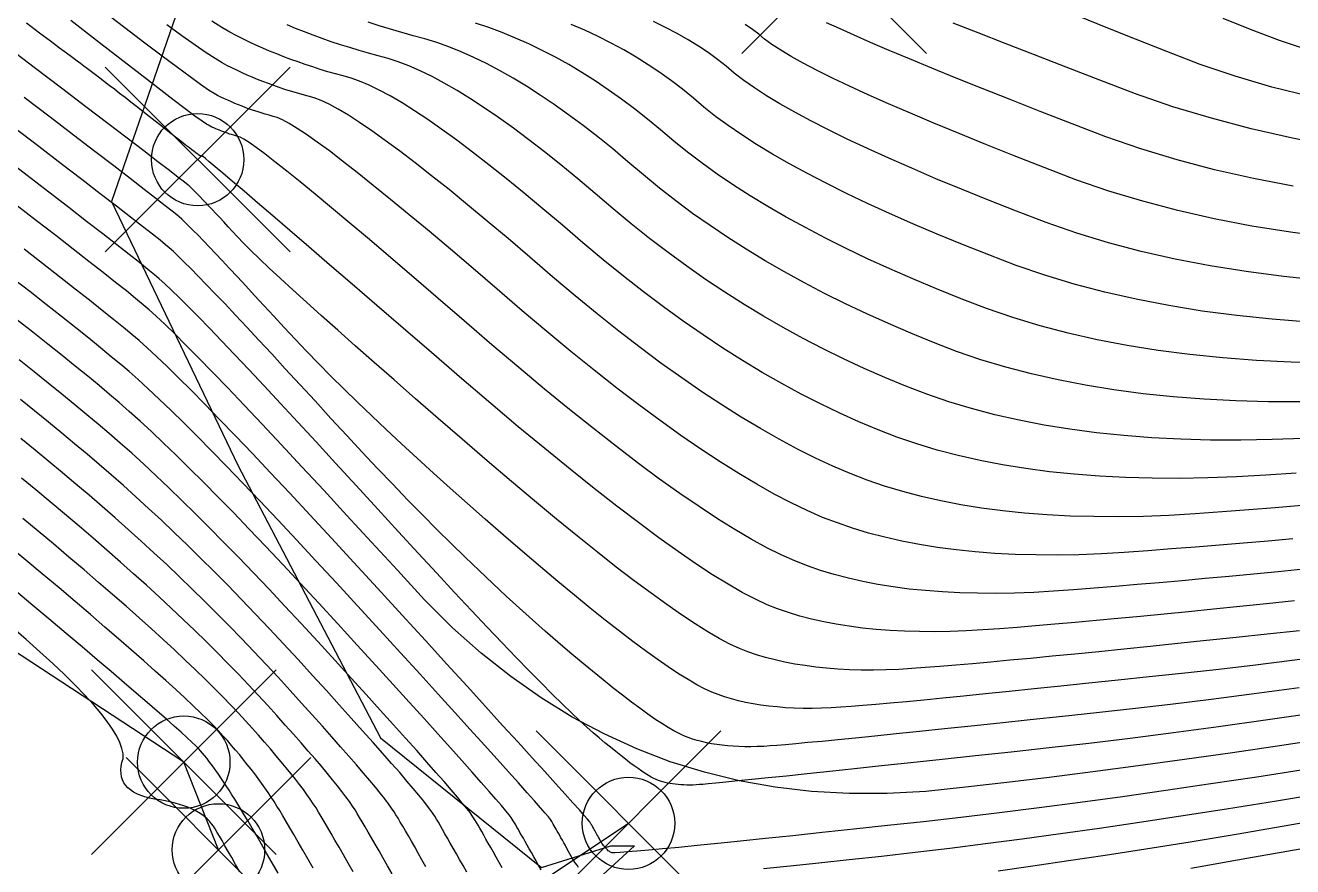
# Model space of a CAD drawing. Extents: x 83 to 1412852, y -76 to 4931706.
# Drawn here: x 1412657.06 to 1412668.03, y 4931539.45 to 4931546.74 of the extents above; entities that cross this region are included whole.
import ezdxf

# ---------------------------------------------------------------- set-up
doc = ezdxf.new("R2010")
doc.units = 0
doc.header["$MEASUREMENT"] = 0
doc.header["$PDMODE"] = 35
doc.header["$PDSIZE"] = 0.8
doc.layers.get('0').update_dxf_attribs({"color": 1, "linetype": 'CONTINUOUS'})
doc.layers.add('Ground topo-Rev01', color=1, linetype='CONTINUOUS')
doc.layers.add('New scratch layer', color=1, linetype='CONTINUOUS')

msp = doc.modelspace()

# ---------------------------------------------------------------- linework, layer by layer
for points in [[(1412628.11, 4931577.5), (1412633.05, 4931574.19), (1412634.96, 4931570.18), (1412641.65, 4931558.92), (1412643.23, 4931552.22), (1412645.18, 4931545.9), (1412648.78, 4931537.03), (1412651.34, 4931534.66), (1412654.11, 4931534.38), (1412662.28, 4931539.83)], [(1412658.73, 4931539.6), (1412658.43, 4931540.36), (1412655.52, 4931542.27), (1412646.87, 4931551.86)], [(1412668.03, 4931542.295), (1412667.817, 4931542.276), (1412667.605, 4931542.258), (1412667.395, 4931542.24), (1412667.187, 4931542.223), (1412666.98, 4931542.207), (1412666.775, 4931542.191), (1412666.572, 4931542.175), (1412666.373, 4931542.164), (1412666.179, 4931542.157), (1412665.99, 4931542.154), (1412665.806, 4931542.155), (1412665.626, 4931542.16), (1412665.451, 4931542.169), (1412665.281, 4931542.182), (1412665.115, 4931542.199), (1412664.954, 4931542.22), (1412664.798, 4931542.245), (1412664.646, 4931542.274), (1412664.5, 4931542.308), (1412664.358, 4931542.345), (1412664.22, 4931542.386), (1412664.088, 4931542.432), (1412663.96, 4931542.481), (1412663.826, 4931542.54), (1412663.687, 4931542.606), (1412663.542, 4931542.682), (1412663.391, 4931542.767), (1412663.235, 4931542.86), (1412663.073, 4931542.961), (1412662.905, 4931543.072), (1412662.732, 4931543.191), (1412662.553, 4931543.319), (1412662.368, 4931543.456), (1412662.178, 4931543.601), (1412661.982, 4931543.756), (1412661.781, 4931543.918), (1412661.573, 4931544.09), (1412661.36, 4931544.27), (1412661.142, 4931544.459), (1412660.934, 4931544.637), (1412660.739, 4931544.804), (1412660.554, 4931544.959), (1412660.382, 4931545.103), (1412660.22, 4931545.236), (1412660.07, 4931545.357), (1412659.932, 4931545.468), (1412659.805, 4931545.567), (1412659.69, 4931545.655), (1412659.586, 4931545.731), (1412659.493, 4931545.797), (1412659.412, 4931545.851), (1412659.343, 4931545.894), (1412659.284, 4931545.926), (1412659.238, 4931545.946), (1412659.203, 4931545.955), (1412659.168, 4931545.965), (1412659.134, 4931545.975), (1412659.1, 4931545.985), (1412659.066, 4931545.996), (1412659.033, 4931546.007), (1412659, 4931546.018), (1412658.968, 4931546.03), (1412658.936, 4931546.042), (1412658.904, 4931546.055), (1412658.873, 4931546.067), (1412658.842, 4931546.081), (1412658.812, 4931546.094), (1412658.782, 4931546.108), (1412658.752, 4931546.122), (1412658.723, 4931546.137), (1412658.694, 4931546.152), (1412658.645, 4931546.183), (1412658.575, 4931546.232), (1412658.485, 4931546.296), (1412658.375, 4931546.378), (1412658.244, 4931546.475), (1412658.092, 4931546.59), (1412657.92, 4931546.721), (1412657.727, 4931546.869)], [(1412668.044, 4931541.757), (1412667.804, 4931541.732), (1412667.571, 4931541.708), (1412667.345, 4931541.685), (1412667.127, 4931541.663), (1412666.916, 4931541.643), (1412666.712, 4931541.623), (1412666.516, 4931541.605), (1412666.327, 4931541.587), (1412666.145, 4931541.571), (1412665.971, 4931541.556), (1412665.803, 4931541.541), (1412665.643, 4931541.528), (1412665.491, 4931541.516), (1412665.346, 4931541.505), (1412665.204, 4931541.497), (1412665.065, 4931541.492), (1412664.93, 4931541.49), (1412664.798, 4931541.491), (1412664.67, 4931541.494), (1412664.545, 4931541.5), (1412664.423, 4931541.51), (1412664.305, 4931541.522), (1412664.19, 4931541.537), (1412664.078, 4931541.555), (1412663.97, 4931541.576), (1412663.865, 4931541.6), (1412663.764, 4931541.626), (1412663.666, 4931541.656), (1412663.571, 4931541.688), (1412663.48, 4931541.724), (1412663.378, 4931541.771), (1412663.265, 4931541.83), (1412663.142, 4931541.901), (1412663.008, 4931541.984), (1412662.864, 4931542.079), (1412662.709, 4931542.186), (1412662.543, 4931542.304), (1412662.367, 4931542.435), (1412662.18, 4931542.577), (1412661.982, 4931542.732), (1412661.774, 4931542.898), (1412661.556, 4931543.076), (1412661.326, 4931543.266), (1412661.087, 4931543.468), (1412660.836, 4931543.682), (1412660.575, 4931543.908), (1412660.33, 4931544.119), (1412660.101, 4931544.317), (1412659.888, 4931544.501), (1412659.692, 4931544.67), (1412659.512, 4931544.825), (1412659.348, 4931544.967), (1412659.2, 4931545.094), (1412659.068, 4931545.207), (1412658.952, 4931545.306), (1412658.853, 4931545.391), (1412658.769, 4931545.462), (1412658.702, 4931545.519), (1412658.651, 4931545.562), (1412658.617, 4931545.591), (1412658.598, 4931545.606), (1412658.596, 4931545.606), (1412658.593, 4931545.607), (1412658.591, 4931545.608), (1412658.588, 4931545.608), (1412658.586, 4931545.609), (1412658.584, 4931545.61), (1412658.581, 4931545.611), (1412658.579, 4931545.611), (1412658.577, 4931545.612), (1412658.575, 4931545.613), (1412658.573, 4931545.614), (1412658.57, 4931545.615), (1412658.568, 4931545.616), (1412658.566, 4931545.617), (1412658.564, 4931545.618), (1412658.562, 4931545.619), (1412658.56, 4931545.62), (1412658.555, 4931545.624), (1412658.546, 4931545.63), (1412658.534, 4931545.639), (1412658.519, 4931545.651), (1412658.5, 4931545.665), (1412658.478, 4931545.682), (1412658.453, 4931545.701), (1412658.424, 4931545.724), (1412658.392, 4931545.749), (1412658.357, 4931545.776), (1412658.318, 4931545.806), (1412658.277, 4931545.839), (1412658.231, 4931545.875), (1412658.183, 4931545.913), (1412658.131, 4931545.954), (1412658.076, 4931545.997), (1412658.022, 4931546.039), (1412657.971, 4931546.079), (1412657.922, 4931546.118), (1412657.874, 4931546.154), (1412657.829, 4931546.19), (1412657.785, 4931546.223), (1412657.744, 4931546.255), (1412657.704, 4931546.286), (1412657.666, 4931546.315), (1412657.63, 4931546.342), (1412657.597, 4931546.367), (1412657.565, 4931546.391), (1412657.535, 4931546.413), (1412657.507, 4931546.434), (1412657.481, 4931546.453), (1412657.457, 4931546.47), (1412657.415, 4931546.501), (1412657.355, 4931546.546), (1412657.277, 4931546.605), (1412657.181, 4931546.677), (1412657.067, 4931546.763)], [(1412668.122, 4931542.031), (1412667.903, 4931542.009), (1412667.689, 4931541.989), (1412667.479, 4931541.969), (1412667.273, 4931541.95), (1412667.072, 4931541.932), (1412666.875, 4931541.914), (1412666.683, 4931541.898), (1412666.495, 4931541.882), (1412666.312, 4931541.868), (1412666.133, 4931541.854), (1412665.959, 4931541.84), (1412665.789, 4931541.831), (1412665.622, 4931541.825), (1412665.46, 4931541.822), (1412665.302, 4931541.823), (1412665.148, 4931541.827), (1412664.998, 4931541.835), (1412664.852, 4931541.846), (1412664.71, 4931541.86), (1412664.572, 4931541.879), (1412664.438, 4931541.9), (1412664.308, 4931541.925), (1412664.183, 4931541.954), (1412664.061, 4931541.986), (1412663.943, 4931542.021), (1412663.829, 4931542.06), (1412663.72, 4931542.103), (1412663.602, 4931542.155), (1412663.476, 4931542.218), (1412663.342, 4931542.292), (1412663.2, 4931542.375), (1412663.049, 4931542.469), (1412662.891, 4931542.574), (1412662.724, 4931542.688), (1412662.549, 4931542.813), (1412662.367, 4931542.948), (1412662.175, 4931543.094), (1412661.976, 4931543.25), (1412661.769, 4931543.416), (1412661.553, 4931543.592), (1412661.33, 4931543.779), (1412661.098, 4931543.976), (1412660.858, 4931544.184), (1412660.632, 4931544.378), (1412660.42, 4931544.56), (1412660.221, 4931544.73), (1412660.037, 4931544.887), (1412659.866, 4931545.031), (1412659.709, 4931545.162), (1412659.566, 4931545.281), (1412659.436, 4931545.387), (1412659.321, 4931545.481), (1412659.219, 4931545.561), (1412659.131, 4931545.63), (1412659.057, 4931545.685), (1412658.997, 4931545.728), (1412658.951, 4931545.758), (1412658.918, 4931545.776), (1412658.899, 4931545.781), (1412658.88, 4931545.786), (1412658.862, 4931545.791), (1412658.844, 4931545.797), (1412658.826, 4931545.802), (1412658.808, 4931545.808), (1412658.791, 4931545.814), (1412658.773, 4931545.821), (1412658.756, 4931545.827), (1412658.739, 4931545.834), (1412658.723, 4931545.841), (1412658.706, 4931545.848), (1412658.69, 4931545.855), (1412658.674, 4931545.862), (1412658.658, 4931545.87), (1412658.643, 4931545.878), (1412658.627, 4931545.886), (1412658.589, 4931545.912), (1412658.527, 4931545.957), (1412658.443, 4931546.02), (1412658.335, 4931546.102), (1412658.205, 4931546.202), (1412658.051, 4931546.32), (1412657.875, 4931546.456), (1412657.675, 4931546.611), (1412657.453, 4931546.785)], [(1412668.108, 4931542.583), (1412667.879, 4931542.564), (1412667.649, 4931542.546), (1412667.418, 4931542.528), (1412667.185, 4931542.511), (1412666.958, 4931542.498), (1412666.737, 4931542.489), (1412666.52, 4931542.486), (1412666.309, 4931542.487), (1412666.104, 4931542.492), (1412665.904, 4931542.503), (1412665.709, 4931542.518), (1412665.52, 4931542.537), (1412665.336, 4931542.561), (1412665.158, 4931542.59), (1412664.984, 4931542.624), (1412664.817, 4931542.662), (1412664.654, 4931542.704), (1412664.497, 4931542.752), (1412664.346, 4931542.804), (1412664.2, 4931542.86), (1412664.05, 4931542.924), (1412663.898, 4931542.995), (1412663.742, 4931543.073), (1412663.583, 4931543.158), (1412663.421, 4931543.25), (1412663.255, 4931543.349), (1412663.087, 4931543.456), (1412662.915, 4931543.569), (1412662.74, 4931543.69), (1412662.561, 4931543.818), (1412662.38, 4931543.953), (1412662.195, 4931544.095), (1412662.008, 4931544.244), (1412661.817, 4931544.401), (1412661.622, 4931544.564), (1412661.425, 4931544.735), (1412661.237, 4931544.896), (1412661.057, 4931545.047), (1412660.887, 4931545.188), (1412660.726, 4931545.32), (1412660.574, 4931545.441), (1412660.432, 4931545.553), (1412660.298, 4931545.655), (1412660.174, 4931545.747), (1412660.058, 4931545.829), (1412659.952, 4931545.902), (1412659.855, 4931545.964), (1412659.767, 4931546.017), (1412659.688, 4931546.06), (1412659.618, 4931546.093), (1412659.558, 4931546.116), (1412659.506, 4931546.13), (1412659.455, 4931546.144), (1412659.405, 4931546.159), (1412659.355, 4931546.174), (1412659.306, 4931546.189), (1412659.257, 4931546.205), (1412659.209, 4931546.222), (1412659.162, 4931546.239), (1412659.115, 4931546.257), (1412659.069, 4931546.275), (1412659.023, 4931546.294), (1412658.978, 4931546.313), (1412658.934, 4931546.333), (1412658.89, 4931546.354), (1412658.846, 4931546.374), (1412658.804, 4931546.396), (1412658.762, 4931546.418), (1412658.701, 4931546.455), (1412658.623, 4931546.506), (1412658.528, 4931546.572), (1412658.414, 4931546.654), (1412658.282, 4931546.749)], [(1412668.06, 4931542.865), (1412667.798, 4931542.846), (1412667.543, 4931542.831), (1412667.294, 4931542.822), (1412667.05, 4931542.818), (1412666.813, 4931542.819), (1412666.582, 4931542.825), (1412666.357, 4931542.837), (1412666.138, 4931542.854), (1412665.925, 4931542.876), (1412665.718, 4931542.903), (1412665.517, 4931542.935), (1412665.323, 4931542.973), (1412665.134, 4931543.016), (1412664.951, 4931543.064), (1412664.775, 4931543.117), (1412664.604, 4931543.175), (1412664.44, 4931543.239), (1412664.274, 4931543.308), (1412664.108, 4931543.383), (1412663.942, 4931543.463), (1412663.774, 4931543.549), (1412663.606, 4931543.64), (1412663.437, 4931543.737), (1412663.268, 4931543.84), (1412663.097, 4931543.947), (1412662.926, 4931544.061), (1412662.754, 4931544.18), (1412662.582, 4931544.305), (1412662.409, 4931544.435), (1412662.235, 4931544.571), (1412662.06, 4931544.712), (1412661.884, 4931544.859), (1412661.708, 4931545.011), (1412661.539, 4931545.155), (1412661.376, 4931545.29), (1412661.22, 4931545.417), (1412661.071, 4931545.536), (1412660.929, 4931545.646), (1412660.793, 4931545.748), (1412660.664, 4931545.842), (1412660.542, 4931545.927), (1412660.427, 4931546.003), (1412660.319, 4931546.072), (1412660.217, 4931546.132), (1412660.122, 4931546.183), (1412660.034, 4931546.226), (1412659.952, 4931546.261), (1412659.878, 4931546.287), (1412659.81, 4931546.305), (1412659.743, 4931546.323), (1412659.676, 4931546.342), (1412659.611, 4931546.362), (1412659.546, 4931546.383), (1412659.482, 4931546.404), (1412659.419, 4931546.426), (1412659.356, 4931546.449), (1412659.295, 4931546.472), (1412659.234, 4931546.496), (1412659.173, 4931546.521), (1412659.114, 4931546.546), (1412659.055, 4931546.572), (1412658.998, 4931546.599), (1412658.941, 4931546.627), (1412658.884, 4931546.655), (1412658.829, 4931546.684), (1412658.758, 4931546.726), (1412658.672, 4931546.781)], [(1412668.128, 4931543.165), (1412667.851, 4931543.154), (1412667.58, 4931543.15), (1412667.317, 4931543.151), (1412667.06, 4931543.158), (1412666.81, 4931543.171), (1412666.567, 4931543.19), (1412666.33, 4931543.214), (1412666.1, 4931543.244), (1412665.877, 4931543.28), (1412665.661, 4931543.322), (1412665.451, 4931543.37), (1412665.248, 4931543.423), (1412665.052, 4931543.482), (1412664.862, 4931543.547), (1412664.68, 4931543.618), (1412664.498, 4931543.692), (1412664.319, 4931543.771), (1412664.142, 4931543.853), (1412663.966, 4931543.94), (1412663.792, 4931544.03), (1412663.619, 4931544.125), (1412663.449, 4931544.223), (1412663.28, 4931544.326), (1412663.113, 4931544.432), (1412662.947, 4931544.542), (1412662.784, 4931544.656), (1412662.622, 4931544.775), (1412662.462, 4931544.897), (1412662.303, 4931545.023), (1412662.147, 4931545.153), (1412661.992, 4931545.287), (1412661.841, 4931545.414), (1412661.695, 4931545.534), (1412661.553, 4931545.647), (1412661.416, 4931545.753), (1412661.283, 4931545.852), (1412661.155, 4931545.944), (1412661.031, 4931546.029), (1412660.911, 4931546.107), (1412660.796, 4931546.178), (1412660.685, 4931546.242), (1412660.579, 4931546.299), (1412660.477, 4931546.349), (1412660.379, 4931546.392), (1412660.286, 4931546.428), (1412660.198, 4931546.457), (1412660.113, 4931546.479), (1412660.03, 4931546.502), (1412659.948, 4931546.526), (1412659.866, 4931546.551), (1412659.786, 4931546.576), (1412659.707, 4931546.602), (1412659.628, 4931546.63), (1412659.551, 4931546.658), (1412659.474, 4931546.687), (1412659.398, 4931546.717), (1412659.324, 4931546.747)], [(1412668.11, 4931543.482), (1412667.821, 4931543.483), (1412667.538, 4931543.491), (1412667.263, 4931543.505), (1412666.995, 4931543.526), (1412666.735, 4931543.552), (1412666.482, 4931543.586), (1412666.237, 4931543.625), (1412665.999, 4931543.671), (1412665.768, 4931543.723), (1412665.545, 4931543.782), (1412665.329, 4931543.847), (1412665.12, 4931543.919), (1412664.919, 4931543.996), (1412664.723, 4931544.077), (1412664.53, 4931544.159), (1412664.342, 4931544.244), (1412664.157, 4931544.331), (1412663.977, 4931544.421), (1412663.802, 4931544.513), (1412663.63, 4931544.607), (1412663.463, 4931544.704), (1412663.299, 4931544.803), (1412663.14, 4931544.904), (1412662.986, 4931545.008), (1412662.835, 4931545.114), (1412662.689, 4931545.223), (1412662.547, 4931545.334), (1412662.409, 4931545.447), (1412662.275, 4931545.562), (1412662.143, 4931545.673), (1412662.014, 4931545.777), (1412661.886, 4931545.876), (1412661.761, 4931545.969), (1412661.637, 4931546.057), (1412661.516, 4931546.139), (1412661.397, 4931546.216), (1412661.28, 4931546.287), (1412661.164, 4931546.352), (1412661.051, 4931546.412), (1412660.941, 4931546.466), (1412660.832, 4931546.515), (1412660.725, 4931546.558), (1412660.62, 4931546.595), (1412660.517, 4931546.627), (1412660.417, 4931546.654), (1412660.317, 4931546.681), (1412660.219, 4931546.71), (1412660.122, 4931546.739), (1412660.026, 4931546.77)], [(1412668.324, 4931543.815), (1412668.016, 4931543.824), (1412667.716, 4931543.839), (1412667.424, 4931543.862), (1412667.14, 4931543.891), (1412666.864, 4931543.927), (1412666.596, 4931543.97), (1412666.337, 4931544.02), (1412666.085, 4931544.077), (1412665.842, 4931544.141), (1412665.606, 4931544.212), (1412665.379, 4931544.29), (1412665.159, 4931544.375), (1412664.947, 4931544.461), (1412664.741, 4931544.547), (1412664.542, 4931544.634), (1412664.349, 4931544.722), (1412664.163, 4931544.811), (1412663.984, 4931544.901), (1412663.811, 4931544.991), (1412663.645, 4931545.082), (1412663.486, 4931545.174), (1412663.333, 4931545.266), (1412663.188, 4931545.36), (1412663.048, 4931545.454), (1412662.916, 4931545.549), (1412662.79, 4931545.645), (1412662.671, 4931545.741), (1412662.558, 4931545.838), (1412662.445, 4931545.931), (1412662.332, 4931546.02), (1412662.219, 4931546.105), (1412662.105, 4931546.186), (1412661.992, 4931546.262), (1412661.877, 4931546.334), (1412661.763, 4931546.403), (1412661.648, 4931546.467), (1412661.533, 4931546.526), (1412661.418, 4931546.582), (1412661.302, 4931546.633), (1412661.187, 4931546.681), (1412661.07, 4931546.724), (1412660.954, 4931546.763)], [(1412668.169, 4931544.173), (1412667.853, 4931544.197), (1412667.545, 4931544.229), (1412667.246, 4931544.268), (1412666.956, 4931544.315), (1412666.675, 4931544.37), (1412666.402, 4931544.431), (1412666.138, 4931544.501), (1412665.883, 4931544.578), (1412665.637, 4931544.662), (1412665.399, 4931544.754), (1412665.171, 4931544.845), (1412664.952, 4931544.935), (1412664.741, 4931545.025), (1412664.54, 4931545.113), (1412664.349, 4931545.201), (1412664.166, 4931545.288), (1412663.992, 4931545.375), (1412663.828, 4931545.46), (1412663.673, 4931545.545), (1412663.526, 4931545.628), (1412663.389, 4931545.711), (1412663.262, 4931545.794), (1412663.143, 4931545.875), (1412663.033, 4931545.955), (1412662.933, 4931546.035), (1412662.842, 4931546.114), (1412662.748, 4931546.19), (1412662.651, 4931546.264), (1412662.552, 4931546.334), (1412662.45, 4931546.402), (1412662.346, 4931546.467), (1412662.239, 4931546.53), (1412662.129, 4931546.59), (1412662.017, 4931546.646), (1412661.902, 4931546.701), (1412661.784, 4931546.752)], [(1412668.281, 4931544.533), (1412667.95, 4931544.568), (1412667.628, 4931544.61), (1412667.316, 4931544.66), (1412667.013, 4931544.719), (1412666.719, 4931544.785), (1412666.435, 4931544.86), (1412666.16, 4931544.943), (1412665.895, 4931545.034), (1412665.639, 4931545.133), (1412665.395, 4931545.229), (1412665.162, 4931545.323), (1412664.941, 4931545.415), (1412664.732, 4931545.505), (1412664.534, 4931545.592), (1412664.348, 4931545.676), (1412664.174, 4931545.758), (1412664.011, 4931545.838), (1412663.859, 4931545.916), (1412663.719, 4931545.99), (1412663.591, 4931546.063), (1412663.475, 4931546.133), (1412663.37, 4931546.201), (1412663.277, 4931546.266), (1412663.195, 4931546.329), (1412663.125, 4931546.39), (1412663.05, 4931546.449), (1412662.97, 4931546.507), (1412662.885, 4931546.564), (1412662.795, 4931546.619), (1412662.7, 4931546.673), (1412662.6, 4931546.725), (1412662.495, 4931546.776)], [(1412668.355, 4931544.906), (1412668.01, 4931544.951), (1412667.675, 4931545.005), (1412667.351, 4931545.068), (1412667.036, 4931545.139), (1412666.732, 4931545.219), (1412666.438, 4931545.308), (1412666.153, 4931545.405), (1412665.879, 4931545.511), (1412665.619, 4931545.614), (1412665.373, 4931545.712), (1412665.141, 4931545.806), (1412664.924, 4931545.896), (1412664.72, 4931545.982), (1412664.53, 4931546.064), (1412664.355, 4931546.142), (1412664.193, 4931546.216), (1412664.046, 4931546.286), (1412663.912, 4931546.353), (1412663.793, 4931546.415), (1412663.688, 4931546.473), (1412663.597, 4931546.527), (1412663.52, 4931546.577), (1412663.457, 4931546.623), (1412663.408, 4931546.666), (1412663.352, 4931546.708), (1412663.289, 4931546.75)], [(1412668.035, 4931545.35), (1412667.689, 4931545.417), (1412667.353, 4931545.493), (1412667.029, 4931545.579), (1412666.715, 4931545.673), (1412666.412, 4931545.777), (1412666.119, 4931545.89), (1412665.843, 4931545.998), (1412665.584, 4931546.1), (1412665.341, 4931546.196), (1412665.115, 4931546.287), (1412664.905, 4931546.372), (1412664.712, 4931546.452), (1412664.536, 4931546.526), (1412664.376, 4931546.594), (1412664.232, 4931546.657), (1412664.105, 4931546.715), (1412663.995, 4931546.766)], [(1412668.395, 4931545.695), (1412668.027, 4931545.766), (1412667.671, 4931545.847), (1412667.326, 4931545.938), (1412666.992, 4931546.038), (1412666.67, 4931546.149), (1412666.359, 4931546.269), (1412666.068, 4931546.382), (1412665.795, 4931546.488), (1412665.541, 4931546.587), (1412665.307, 4931546.678), (1412665.091, 4931546.762)], [(1412668.182, 4931546.126), (1412667.849, 4931546.209), (1412667.531, 4931546.302), (1412667.228, 4931546.405), (1412666.939, 4931546.516), (1412666.668, 4931546.623), (1412666.415, 4931546.724), (1412666.18, 4931546.82)], [(1412668.183, 4931546.522), (1412667.914, 4931546.611), (1412667.664, 4931546.707), (1412667.429, 4931546.802)], [(1412668.087, 4931541.499), (1412667.808, 4931541.469), (1412667.54, 4931541.441), (1412667.282, 4931541.413), (1412667.034, 4931541.387), (1412666.796, 4931541.363), (1412666.568, 4931541.339), (1412666.351, 4931541.317), (1412666.143, 4931541.297), (1412665.946, 4931541.277), (1412665.759, 4931541.259), (1412665.582, 4931541.243), (1412665.415, 4931541.227), (1412665.258, 4931541.213), (1412665.112, 4931541.201), (1412664.975, 4931541.189), (1412664.849, 4931541.179), (1412664.733, 4931541.17), (1412664.619, 4931541.164), (1412664.508, 4931541.16), (1412664.4, 4931541.158), (1412664.295, 4931541.158), (1412664.192, 4931541.161), (1412664.092, 4931541.166), (1412663.995, 4931541.174), (1412663.9, 4931541.184), (1412663.808, 4931541.196), (1412663.719, 4931541.21), (1412663.632, 4931541.227), (1412663.548, 4931541.246), (1412663.467, 4931541.267), (1412663.389, 4931541.291), (1412663.313, 4931541.317), (1412663.24, 4931541.345), (1412663.158, 4931541.383), (1412663.066, 4931541.432), (1412662.966, 4931541.49), (1412662.857, 4931541.558), (1412662.738, 4931541.637), (1412662.611, 4931541.725), (1412662.475, 4931541.823), (1412662.329, 4931541.932), (1412662.174, 4931542.05), (1412662.011, 4931542.178), (1412661.838, 4931542.317), (1412661.656, 4931542.465), (1412661.465, 4931542.624), (1412661.266, 4931542.792), (1412661.057, 4931542.97), (1412660.839, 4931543.159), (1412660.632, 4931543.338), (1412660.436, 4931543.509), (1412660.251, 4931543.671), (1412660.077, 4931543.823), (1412659.914, 4931543.967), (1412659.763, 4931544.102), (1412659.622, 4931544.227), (1412659.492, 4931544.344), (1412659.374, 4931544.452), (1412659.266, 4931544.551), (1412659.17, 4931544.641), (1412659.084, 4931544.722), (1412659.01, 4931544.794), (1412658.947, 4931544.857), (1412658.894, 4931544.911), (1412658.853, 4931544.957), (1412658.814, 4931544.999), (1412658.776, 4931545.04), (1412658.741, 4931545.078), (1412658.708, 4931545.114), (1412658.677, 4931545.147), (1412658.648, 4931545.178), (1412658.621, 4931545.207), (1412658.596, 4931545.233), (1412658.572, 4931545.257), (1412658.551, 4931545.279), (1412658.532, 4931545.298), (1412658.515, 4931545.315), (1412658.5, 4931545.33), (1412658.487, 4931545.342), (1412658.476, 4931545.352), (1412658.467, 4931545.36), (1412658.436, 4931545.384), (1412658.382, 4931545.426), (1412658.305, 4931545.485), (1412658.206, 4931545.562), (1412658.084, 4931545.655), (1412657.94, 4931545.765), (1412657.773, 4931545.893), (1412657.583, 4931546.038), (1412657.371, 4931546.2), (1412657.136, 4931546.379), (1412656.879, 4931546.575)], [(1412668.393, 4931541.289), (1412668.026, 4931541.24), (1412667.683, 4931541.198), (1412667.365, 4931541.16), (1412667.07, 4931541.129), (1412666.788, 4931541.098), (1412666.52, 4931541.07), (1412666.264, 4931541.043), (1412666.021, 4931541.018), (1412665.791, 4931540.994), (1412665.574, 4931540.971), (1412665.371, 4931540.951), (1412665.18, 4931540.932), (1412665.002, 4931540.914), (1412664.837, 4931540.898), (1412664.685, 4931540.884), (1412664.546, 4931540.871), (1412664.42, 4931540.86), (1412664.307, 4931540.85), (1412664.207, 4931540.842), (1412664.119, 4931540.835), (1412664.034, 4931540.83), (1412663.951, 4931540.827), (1412663.87, 4931540.826), (1412663.791, 4931540.826), (1412663.714, 4931540.828), (1412663.639, 4931540.832), (1412663.566, 4931540.838), (1412663.495, 4931540.845), (1412663.426, 4931540.854), (1412663.359, 4931540.865), (1412663.294, 4931540.878), (1412663.231, 4931540.892), (1412663.17, 4931540.908), (1412663.112, 4931540.926), (1412663.055, 4931540.945), (1412663, 4931540.966), (1412662.938, 4931540.995), (1412662.87, 4931541.031), (1412662.795, 4931541.075), (1412662.713, 4931541.126), (1412662.624, 4931541.185), (1412662.528, 4931541.251), (1412662.426, 4931541.325), (1412662.317, 4931541.406), (1412662.201, 4931541.495), (1412662.078, 4931541.591), (1412661.949, 4931541.695), (1412661.812, 4931541.806), (1412661.669, 4931541.925), (1412661.519, 4931542.052), (1412661.362, 4931542.185), (1412661.199, 4931542.327), (1412661.04, 4931542.465), (1412660.886, 4931542.601), (1412660.736, 4931542.735), (1412660.591, 4931542.865), (1412660.451, 4931542.993), (1412660.315, 4931543.118), (1412660.183, 4931543.241), (1412660.057, 4931543.361), (1412659.935, 4931543.478), (1412659.817, 4931543.592), (1412659.704, 4931543.704), (1412659.596, 4931543.813), (1412659.493, 4931543.92), (1412659.394, 4931544.024), (1412659.299, 4931544.125), (1412659.209, 4931544.223), (1412659.124, 4931544.316), (1412659.043, 4931544.404), (1412658.966, 4931544.487), (1412658.894, 4931544.565), (1412658.826, 4931544.638), (1412658.763, 4931544.706), (1412658.704, 4931544.768), (1412658.649, 4931544.826), (1412658.599, 4931544.878), (1412658.553, 4931544.925), (1412658.512, 4931544.967), (1412658.474, 4931545.004), (1412658.442, 4931545.036), (1412658.414, 4931545.063), (1412658.39, 4931545.084), (1412658.37, 4931545.101), (1412658.33, 4931545.133), (1412658.27, 4931545.18), (1412658.189, 4931545.243), (1412658.087, 4931545.322), (1412657.965, 4931545.416), (1412657.823, 4931545.525), (1412657.66, 4931545.651), (1412657.476, 4931545.791), (1412657.272, 4931545.947), (1412657.048, 4931546.119)], [(1412668.086, 4931541.005), (1412667.695, 4931540.951), (1412667.324, 4931540.903), (1412666.973, 4931540.86), (1412666.642, 4931540.821), (1412666.332, 4931540.788), (1412666.037, 4931540.756), (1412665.757, 4931540.727), (1412665.494, 4931540.699), (1412665.246, 4931540.672), (1412665.014, 4931540.648), (1412664.798, 4931540.626), (1412664.598, 4931540.605), (1412664.413, 4931540.586), (1412664.245, 4931540.569), (1412664.092, 4931540.554), (1412663.955, 4931540.54), (1412663.833, 4931540.529), (1412663.728, 4931540.519), (1412663.638, 4931540.511), (1412663.564, 4931540.505), (1412663.506, 4931540.5), (1412663.45, 4931540.497), (1412663.394, 4931540.495), (1412663.34, 4931540.494), (1412663.287, 4931540.494), (1412663.236, 4931540.496), (1412663.186, 4931540.498), (1412663.137, 4931540.502), (1412663.09, 4931540.507), (1412663.044, 4931540.513), (1412662.999, 4931540.52), (1412662.956, 4931540.528), (1412662.914, 4931540.538), (1412662.874, 4931540.549), (1412662.834, 4931540.56), (1412662.796, 4931540.573), (1412662.76, 4931540.588), (1412662.719, 4931540.607), (1412662.673, 4931540.631), (1412662.623, 4931540.66), (1412662.568, 4931540.694), (1412662.509, 4931540.733), (1412662.446, 4931540.777), (1412662.377, 4931540.827), (1412662.305, 4931540.881), (1412662.227, 4931540.94), (1412662.145, 4931541.004), (1412662.059, 4931541.073), (1412661.968, 4931541.148), (1412661.873, 4931541.227), (1412661.773, 4931541.311), (1412661.668, 4931541.4), (1412661.559, 4931541.494), (1412661.448, 4931541.592), (1412661.336, 4931541.694), (1412661.221, 4931541.799), (1412661.105, 4931541.907), (1412660.987, 4931542.019), (1412660.867, 4931542.135), (1412660.745, 4931542.254), (1412660.621, 4931542.377), (1412660.496, 4931542.504), (1412660.368, 4931542.634), (1412660.239, 4931542.767), (1412660.108, 4931542.905), (1412659.975, 4931543.046), (1412659.841, 4931543.19), (1412659.704, 4931543.338), (1412659.566, 4931543.49), (1412659.434, 4931543.633), (1412659.309, 4931543.769), (1412659.191, 4931543.897), (1412659.08, 4931544.017), (1412658.976, 4931544.129), (1412658.878, 4931544.233), (1412658.787, 4931544.33), (1412658.703, 4931544.418), (1412658.625, 4931544.499), (1412658.555, 4931544.571), (1412658.491, 4931544.636), (1412658.434, 4931544.693), (1412658.383, 4931544.742), (1412658.34, 4931544.783), (1412658.303, 4931544.816), (1412658.273, 4931544.842), (1412658.225, 4931544.881), (1412658.158, 4931544.934), (1412658.072, 4931545.001), (1412657.969, 4931545.082), (1412657.847, 4931545.177), (1412657.706, 4931545.285), (1412657.547, 4931545.408), (1412657.369, 4931545.544), (1412657.174, 4931545.695), (1412656.959, 4931545.859)], [(1412668.218, 4931540.784), (1412667.795, 4931540.723), (1412667.388, 4931540.666), (1412666.998, 4931540.614), (1412666.623, 4931540.566), (1412666.264, 4931540.522), (1412665.92, 4931540.483), (1412665.593, 4931540.447), (1412665.285, 4931540.414), (1412664.995, 4931540.383), (1412664.724, 4931540.354), (1412664.471, 4931540.327), (1412664.237, 4931540.302), (1412664.022, 4931540.28), (1412663.825, 4931540.259), (1412663.647, 4931540.24), (1412663.488, 4931540.224), (1412663.347, 4931540.209), (1412663.225, 4931540.197), (1412663.121, 4931540.186), (1412663.036, 4931540.178), (1412662.97, 4931540.172), (1412662.922, 4931540.167), (1412662.893, 4931540.165), (1412662.865, 4931540.163), (1412662.837, 4931540.162), (1412662.81, 4931540.162), (1412662.784, 4931540.162), (1412662.758, 4931540.163), (1412662.733, 4931540.164), (1412662.709, 4931540.166), (1412662.685, 4931540.168), (1412662.662, 4931540.171), (1412662.64, 4931540.175), (1412662.618, 4931540.179), (1412662.597, 4931540.184), (1412662.577, 4931540.189), (1412662.557, 4931540.195), (1412662.538, 4931540.202), (1412662.52, 4931540.209), (1412662.499, 4931540.218), (1412662.477, 4931540.23), (1412662.452, 4931540.245), (1412662.424, 4931540.262), (1412662.395, 4931540.282), (1412662.363, 4931540.304), (1412662.329, 4931540.328), (1412662.292, 4931540.355), (1412662.254, 4931540.385), (1412662.213, 4931540.417), (1412662.17, 4931540.452), (1412662.124, 4931540.489), (1412662.076, 4931540.528), (1412662.026, 4931540.571), (1412661.974, 4931540.615), (1412661.92, 4931540.662), (1412661.857, 4931540.719), (1412661.786, 4931540.786), (1412661.707, 4931540.863), (1412661.619, 4931540.949), (1412661.523, 4931541.046), (1412661.419, 4931541.152), (1412661.306, 4931541.268), (1412661.186, 4931541.394), (1412661.057, 4931541.53), (1412660.92, 4931541.675), (1412660.774, 4931541.831), (1412660.62, 4931541.996), (1412660.458, 4931542.171), (1412660.288, 4931542.356), (1412660.109, 4931542.551), (1412659.922, 4931542.756), (1412659.744, 4931542.95), (1412659.576, 4931543.134), (1412659.416, 4931543.306), (1412659.266, 4931543.468), (1412659.125, 4931543.62), (1412658.993, 4931543.761), (1412658.87, 4931543.891), (1412658.756, 4931544.01), (1412658.652, 4931544.119), (1412658.556, 4931544.217), (1412658.47, 4931544.305), (1412658.393, 4931544.382), (1412658.325, 4931544.448), (1412658.266, 4931544.503), (1412658.216, 4931544.548), (1412658.176, 4931544.583), (1412658.119, 4931544.629), (1412658.046, 4931544.688), (1412657.956, 4931544.759), (1412657.85, 4931544.842), (1412657.728, 4931544.937), (1412657.589, 4931545.045), (1412657.434, 4931545.165), (1412657.263, 4931545.298), (1412657.075, 4931545.442), (1412656.871, 4931545.599)], [(1412668.373, 4931540.57), (1412667.935, 4931540.504), (1412667.508, 4931540.442), (1412667.093, 4931540.383), (1412666.691, 4931540.328), (1412666.3, 4931540.276), (1412665.921, 4931540.228), (1412665.554, 4931540.184), (1412665.198, 4931540.144), (1412664.855, 4931540.107), (1412664.518, 4931540.088), (1412664.189, 4931540.088), (1412663.865, 4931540.107), (1412663.549, 4931540.143), (1412663.239, 4931540.199), (1412662.937, 4931540.272), (1412662.64, 4931540.364), (1412662.351, 4931540.475), (1412662.068, 4931540.604), (1412661.792, 4931540.751), (1412661.523, 4931540.917), (1412661.261, 4931541.101), (1412661.005, 4931541.304), (1412660.756, 4931541.525), (1412660.514, 4931541.765), (1412660.279, 4931542.023), (1412660.055, 4931542.267), (1412659.842, 4931542.498), (1412659.641, 4931542.716), (1412659.452, 4931542.92), (1412659.274, 4931543.111), (1412659.108, 4931543.288), (1412658.953, 4931543.452), (1412658.81, 4931543.603), (1412658.678, 4931543.74), (1412658.558, 4931543.863), (1412658.449, 4931543.974), (1412658.352, 4931544.07), (1412658.266, 4931544.154), (1412658.192, 4931544.224), (1412658.13, 4931544.28), (1412658.079, 4931544.323), (1412658.013, 4931544.377), (1412657.934, 4931544.442), (1412657.84, 4931544.516), (1412657.732, 4931544.602), (1412657.609, 4931544.698), (1412657.472, 4931544.805), (1412657.321, 4931544.923), (1412657.156, 4931545.051), (1412656.976, 4931545.189)], [(1412668.157, 4931540.299), (1412667.718, 4931540.231), (1412667.32, 4931540.171), (1412666.932, 4931540.114), (1412666.555, 4931540.061), (1412666.19, 4931540.011), (1412665.835, 4931539.964), (1412665.49, 4931539.92), (1412665.157, 4931539.88), (1412664.834, 4931539.843), (1412664.522, 4931539.81), (1412664.23, 4931539.779), (1412663.956, 4931539.75), (1412663.702, 4931539.723), (1412663.466, 4931539.698), (1412663.25, 4931539.676), (1412663.053, 4931539.656), (1412662.874, 4931539.638), (1412662.715, 4931539.622), (1412662.575, 4931539.609), (1412662.455, 4931539.598), (1412662.353, 4931539.589), (1412662.27, 4931539.582), (1412662.207, 4931539.577), (1412662.162, 4931539.575), (1412662.137, 4931539.575), (1412662.131, 4931539.577), (1412662.124, 4931539.58), (1412662.118, 4931539.584), (1412662.111, 4931539.588), (1412662.105, 4931539.593), (1412662.098, 4931539.599), (1412662.091, 4931539.606), (1412662.085, 4931539.613), (1412662.078, 4931539.621), (1412662.071, 4931539.629), (1412662.064, 4931539.638), (1412662.057, 4931539.648), (1412662.05, 4931539.659), (1412662.042, 4931539.67), (1412662.035, 4931539.682), (1412662.028, 4931539.695), (1412662.02, 4931539.709), (1412662.013, 4931539.722), (1412662.006, 4931539.734), (1412662, 4931539.746), (1412661.994, 4931539.757), (1412661.988, 4931539.767), (1412661.982, 4931539.777), (1412661.977, 4931539.787), (1412661.971, 4931539.796), (1412661.967, 4931539.804), (1412661.962, 4931539.812), (1412661.958, 4931539.819), (1412661.954, 4931539.826), (1412661.951, 4931539.832), (1412661.947, 4931539.837), (1412661.944, 4931539.842), (1412661.942, 4931539.847), (1412661.926, 4931539.865), (1412661.897, 4931539.898), (1412661.855, 4931539.946), (1412661.799, 4931540.008), (1412661.731, 4931540.084), (1412661.649, 4931540.174), (1412661.554, 4931540.279), (1412661.446, 4931540.398), (1412661.325, 4931540.532), (1412661.19, 4931540.679), (1412661.043, 4931540.842), (1412660.882, 4931541.018), (1412660.708, 4931541.209), (1412660.521, 4931541.414), (1412660.32, 4931541.634), (1412660.107, 4931541.868), (1412659.903, 4931542.09), (1412659.708, 4931542.302), (1412659.523, 4931542.501), (1412659.347, 4931542.69), (1412659.181, 4931542.867), (1412659.025, 4931543.033), (1412658.878, 4931543.187), (1412658.74, 4931543.33), (1412658.612, 4931543.462), (1412658.493, 4931543.582), (1412658.384, 4931543.691), (1412658.285, 4931543.788), (1412658.195, 4931543.874), (1412658.114, 4931543.949), (1412658.043, 4931544.012), (1412657.981, 4931544.064), (1412657.908, 4931544.125), (1412657.822, 4931544.195), (1412657.723, 4931544.274), (1412657.613, 4931544.362), (1412657.49, 4931544.459), (1412657.355, 4931544.565), (1412657.208, 4931544.68), (1412657.049, 4931544.804)], [(1412661.848, 4931539.447), (1412661.834, 4931539.467), (1412661.819, 4931539.488), (1412661.805, 4931539.511), (1412661.79, 4931539.535), (1412661.776, 4931539.56), (1412661.761, 4931539.587), (1412661.746, 4931539.613), (1412661.733, 4931539.638), (1412661.72, 4931539.661), (1412661.707, 4931539.684), (1412661.695, 4931539.705), (1412661.684, 4931539.725), (1412661.673, 4931539.744), (1412661.663, 4931539.762), (1412661.653, 4931539.778), (1412661.645, 4931539.794), (1412661.636, 4931539.808), (1412661.629, 4931539.822), (1412661.621, 4931539.834), (1412661.615, 4931539.845), (1412661.609, 4931539.854), (1412661.604, 4931539.863), (1412661.587, 4931539.885), (1412661.558, 4931539.918), (1412661.518, 4931539.965), (1412661.466, 4931540.024), (1412661.402, 4931540.095), (1412661.327, 4931540.18), (1412661.24, 4931540.276), (1412661.142, 4931540.386), (1412661.032, 4931540.508), (1412660.91, 4931540.642), (1412660.776, 4931540.789), (1412660.631, 4931540.949), (1412660.475, 4931541.121), (1412660.306, 4931541.306), (1412660.126, 4931541.503), (1412659.935, 4931541.713), (1412659.751, 4931541.914), (1412659.574, 4931542.105), (1412659.405, 4931542.287), (1412659.243, 4931542.46), (1412659.088, 4931542.623), (1412658.942, 4931542.777), (1412658.802, 4931542.922), (1412658.67, 4931543.057), (1412658.546, 4931543.184), (1412658.429, 4931543.3), (1412658.32, 4931543.408), (1412658.218, 4931543.506), (1412658.123, 4931543.595), (1412658.036, 4931543.674), (1412657.956, 4931543.744), (1412657.884, 4931543.805), (1412657.802, 4931543.873), (1412657.71, 4931543.949), (1412657.607, 4931544.032), (1412657.494, 4931544.122), (1412657.372, 4931544.22), (1412657.239, 4931544.325), (1412657.096, 4931544.437), (1412656.942, 4931544.557)], [(1412661.523, 4931539.425), (1412661.501, 4931539.466), (1412661.48, 4931539.505), (1412661.459, 4931539.541), (1412661.439, 4931539.577), (1412661.421, 4931539.61), (1412661.403, 4931539.642), (1412661.386, 4931539.672), (1412661.37, 4931539.701), (1412661.354, 4931539.727), (1412661.34, 4931539.752), (1412661.327, 4931539.776), (1412661.314, 4931539.797), (1412661.303, 4931539.817), (1412661.292, 4931539.835), (1412661.282, 4931539.852), (1412661.273, 4931539.867), (1412661.265, 4931539.88), (1412661.247, 4931539.904), (1412661.219, 4931539.938), (1412661.181, 4931539.984), (1412661.132, 4931540.04), (1412661.074, 4931540.107), (1412661.005, 4931540.185), (1412660.926, 4931540.274), (1412660.838, 4931540.373), (1412660.739, 4931540.484), (1412660.63, 4931540.605), (1412660.51, 4931540.737), (1412660.381, 4931540.88), (1412660.242, 4931541.033), (1412660.092, 4931541.197), (1412659.932, 4931541.373), (1412659.763, 4931541.559), (1412659.598, 4931541.737), (1412659.44, 4931541.909), (1412659.286, 4931542.073), (1412659.138, 4931542.23), (1412658.996, 4931542.379), (1412658.859, 4931542.522), (1412658.727, 4931542.657), (1412658.601, 4931542.785), (1412658.48, 4931542.905), (1412658.365, 4931543.019), (1412658.255, 4931543.125), (1412658.15, 4931543.224), (1412658.051, 4931543.315), (1412657.958, 4931543.399), (1412657.87, 4931543.476), (1412657.787, 4931543.546), (1412657.696, 4931543.622), (1412657.598, 4931543.703), (1412657.491, 4931543.79), (1412657.376, 4931543.882), (1412657.253, 4931543.981), (1412657.122, 4931544.085), (1412656.983, 4931544.195)], [(1412661.185, 4931539.445), (1412661.159, 4931539.492), (1412661.134, 4931539.537), (1412661.11, 4931539.58), (1412661.088, 4931539.62), (1412661.066, 4931539.658), (1412661.046, 4931539.693), (1412661.027, 4931539.727), (1412661.009, 4931539.758), (1412660.992, 4931539.787), (1412660.977, 4931539.813), (1412660.963, 4931539.837), (1412660.95, 4931539.859), (1412660.938, 4931539.879), (1412660.927, 4931539.896), (1412660.908, 4931539.923), (1412660.88, 4931539.958), (1412660.844, 4931540.003), (1412660.799, 4931540.057), (1412660.745, 4931540.119), (1412660.683, 4931540.191), (1412660.613, 4931540.271), (1412660.533, 4931540.361), (1412660.446, 4931540.46), (1412660.349, 4931540.568), (1412660.244, 4931540.684), (1412660.131, 4931540.81), (1412660.009, 4931540.945), (1412659.878, 4931541.089), (1412659.739, 4931541.242), (1412659.591, 4931541.404), (1412659.446, 4931541.561), (1412659.305, 4931541.712), (1412659.168, 4931541.859), (1412659.034, 4931542), (1412658.903, 4931542.136), (1412658.775, 4931542.266), (1412658.651, 4931542.392), (1412658.531, 4931542.512), (1412658.414, 4931542.627), (1412658.3, 4931542.737), (1412658.19, 4931542.842), (1412658.083, 4931542.941), (1412657.98, 4931543.036), (1412657.88, 4931543.125), (1412657.783, 4931543.208), (1412657.69, 4931543.287), (1412657.591, 4931543.37), (1412657.486, 4931543.457), (1412657.374, 4931543.548), (1412657.257, 4931543.643), (1412657.134, 4931543.742), (1412657.005, 4931543.845)], [(1412660.879, 4931539.408), (1412660.848, 4931539.464), (1412660.818, 4931539.517), (1412660.79, 4931539.567), (1412660.763, 4931539.615), (1412660.737, 4931539.659), (1412660.714, 4931539.701), (1412660.691, 4931539.74), (1412660.671, 4931539.776), (1412660.651, 4931539.809), (1412660.634, 4931539.839), (1412660.617, 4931539.867), (1412660.602, 4931539.891), (1412660.589, 4931539.913), (1412660.569, 4931539.942), (1412660.541, 4931539.978), (1412660.507, 4931540.022), (1412660.465, 4931540.073), (1412660.417, 4931540.131), (1412660.361, 4931540.196), (1412660.299, 4931540.269), (1412660.229, 4931540.349), (1412660.153, 4931540.436), (1412660.069, 4931540.53), (1412659.978, 4931540.632), (1412659.88, 4931540.741), (1412659.776, 4931540.857), (1412659.664, 4931540.981), (1412659.545, 4931541.111), (1412659.419, 4931541.249), (1412659.294, 4931541.384), (1412659.171, 4931541.516), (1412659.049, 4931541.644), (1412658.929, 4931541.77), (1412658.81, 4931541.892), (1412658.692, 4931542.011), (1412658.576, 4931542.127), (1412658.461, 4931542.24), (1412658.348, 4931542.349), (1412658.236, 4931542.456), (1412658.125, 4931542.559), (1412658.016, 4931542.659), (1412657.908, 4931542.756), (1412657.801, 4931542.85), (1412657.696, 4931542.94), (1412657.593, 4931543.028), (1412657.485, 4931543.118), (1412657.373, 4931543.21), (1412657.258, 4931543.305), (1412657.139, 4931543.403), (1412657.015, 4931543.502)], [(1412660.525, 4931539.454), (1412660.491, 4931539.515), (1412660.459, 4931539.571), (1412660.429, 4931539.625), (1412660.4, 4931539.675), (1412660.374, 4931539.722), (1412660.349, 4931539.765), (1412660.326, 4931539.805), (1412660.304, 4931539.841), (1412660.285, 4931539.874), (1412660.267, 4931539.903), (1412660.251, 4931539.93), (1412660.229, 4931539.961), (1412660.202, 4931539.998), (1412660.17, 4931540.041), (1412660.132, 4931540.089), (1412660.089, 4931540.143), (1412660.04, 4931540.202), (1412659.985, 4931540.266), (1412659.925, 4931540.336), (1412659.86, 4931540.412), (1412659.788, 4931540.493), (1412659.712, 4931540.58), (1412659.63, 4931540.672), (1412659.542, 4931540.769), (1412659.449, 4931540.872), (1412659.351, 4931540.981), (1412659.247, 4931541.095), (1412659.142, 4931541.207), (1412659.037, 4931541.319), (1412658.931, 4931541.43), (1412658.824, 4931541.54), (1412658.717, 4931541.648), (1412658.609, 4931541.755), (1412658.501, 4931541.862), (1412658.392, 4931541.967), (1412658.282, 4931542.071), (1412658.171, 4931542.174), (1412658.06, 4931542.276), (1412657.949, 4931542.377), (1412657.836, 4931542.476), (1412657.723, 4931542.575), (1412657.61, 4931542.673), (1412657.495, 4931542.769), (1412657.379, 4931542.866), (1412657.261, 4931542.964), (1412657.142, 4931543.063), (1412657.02, 4931543.163)], [(1412660.233, 4931539.392), (1412660.193, 4931539.462), (1412660.156, 4931539.528), (1412660.12, 4931539.591), (1412660.087, 4931539.649), (1412660.056, 4931539.703), (1412660.027, 4931539.754), (1412660, 4931539.8), (1412659.975, 4931539.843), (1412659.952, 4931539.881), (1412659.931, 4931539.916), (1412659.913, 4931539.946), (1412659.89, 4931539.98), (1412659.864, 4931540.018), (1412659.833, 4931540.06), (1412659.799, 4931540.105), (1412659.76, 4931540.155), (1412659.718, 4931540.207), (1412659.671, 4931540.264), (1412659.621, 4931540.324), (1412659.566, 4931540.388), (1412659.508, 4931540.456), (1412659.446, 4931540.527), (1412659.38, 4931540.602), (1412659.309, 4931540.681), (1412659.235, 4931540.764), (1412659.157, 4931540.85), (1412659.075, 4931540.94), (1412658.99, 4931541.031), (1412658.903, 4931541.123), (1412658.812, 4931541.216), (1412658.72, 4931541.309), (1412658.624, 4931541.404), (1412658.526, 4931541.5), (1412658.425, 4931541.597), (1412658.322, 4931541.694), (1412658.216, 4931541.793), (1412658.107, 4931541.892), (1412657.995, 4931541.993), (1412657.881, 4931542.094), (1412657.765, 4931542.197), (1412657.645, 4931542.3), (1412657.523, 4931542.405), (1412657.398, 4931542.51), (1412657.274, 4931542.614), (1412657.149, 4931542.718), (1412657.025, 4931542.821)], [(1412659.895, 4931539.409), (1412659.852, 4931539.485), (1412659.812, 4931539.556), (1412659.774, 4931539.623), (1412659.738, 4931539.685), (1412659.705, 4931539.743), (1412659.674, 4931539.796), (1412659.646, 4931539.845), (1412659.62, 4931539.889), (1412659.596, 4931539.928), (1412659.575, 4931539.963), (1412659.551, 4931540), (1412659.525, 4931540.038), (1412659.496, 4931540.079), (1412659.465, 4931540.122), (1412659.432, 4931540.166), (1412659.396, 4931540.213), (1412659.357, 4931540.261), (1412659.317, 4931540.312), (1412659.273, 4931540.364), (1412659.228, 4931540.419), (1412659.18, 4931540.475), (1412659.129, 4931540.533), (1412659.076, 4931540.593), (1412659.021, 4931540.655), (1412658.963, 4931540.719), (1412658.903, 4931540.785), (1412658.838, 4931540.854), (1412658.768, 4931540.926), (1412658.694, 4931541.001), (1412658.615, 4931541.079), (1412658.531, 4931541.16), (1412658.443, 4931541.244), (1412658.35, 4931541.332), (1412658.252, 4931541.422), (1412658.15, 4931541.515), (1412658.043, 4931541.611), (1412657.931, 4931541.71), (1412657.814, 4931541.812), (1412657.693, 4931541.917), (1412657.567, 4931542.025), (1412657.436, 4931542.137), (1412657.301, 4931542.251), (1412657.168, 4931542.362), (1412657.037, 4931542.472)], [(1412659.549, 4931539.442), (1412659.503, 4931539.522), (1412659.461, 4931539.597), (1412659.421, 4931539.667), (1412659.383, 4931539.732), (1412659.348, 4931539.792), (1412659.316, 4931539.846), (1412659.287, 4931539.896), (1412659.26, 4931539.94), (1412659.236, 4931539.979), (1412659.212, 4931540.019), (1412659.186, 4931540.058), (1412659.159, 4931540.098), (1412659.132, 4931540.138), (1412659.103, 4931540.178), (1412659.074, 4931540.218), (1412659.044, 4931540.259), (1412659.012, 4931540.3), (1412658.98, 4931540.34), (1412658.947, 4931540.381), (1412658.914, 4931540.422), (1412658.879, 4931540.464), (1412658.843, 4931540.505), (1412658.807, 4931540.547), (1412658.769, 4931540.589), (1412658.731, 4931540.631), (1412658.686, 4931540.678), (1412658.634, 4931540.73), (1412658.576, 4931540.787), (1412658.51, 4931540.849), (1412658.439, 4931540.917), (1412658.36, 4931540.989), (1412658.274, 4931541.066), (1412658.182, 4931541.149), (1412658.084, 4931541.237), (1412657.978, 4931541.329), (1412657.866, 4931541.427), (1412657.747, 4931541.53), (1412657.621, 4931541.638), (1412657.489, 4931541.751), (1412657.35, 4931541.869), (1412657.204, 4931541.992), (1412657.062, 4931542.111), (1412656.925, 4931542.226)], [(1412659.246, 4931539.399), (1412659.195, 4931539.488), (1412659.147, 4931539.572), (1412659.103, 4931539.649), (1412659.061, 4931539.721), (1412659.023, 4931539.788), (1412658.987, 4931539.848), (1412658.954, 4931539.903), (1412658.925, 4931539.952), (1412658.898, 4931539.996), (1412658.872, 4931540.038), (1412658.847, 4931540.078), (1412658.822, 4931540.117), (1412658.798, 4931540.154), (1412658.775, 4931540.19), (1412658.752, 4931540.224), (1412658.73, 4931540.256), (1412658.708, 4931540.287), (1412658.687, 4931540.316), (1412658.667, 4931540.344), (1412658.647, 4931540.37), (1412658.629, 4931540.394), (1412658.61, 4931540.417), (1412658.592, 4931540.438), (1412658.575, 4931540.458), (1412658.559, 4931540.476), (1412658.534, 4931540.501), (1412658.5, 4931540.533), (1412658.457, 4931540.573), (1412658.406, 4931540.619), (1412658.346, 4931540.673), (1412658.277, 4931540.734), (1412658.199, 4931540.801), (1412658.113, 4931540.876), (1412658.018, 4931540.958), (1412657.914, 4931541.048), (1412657.801, 4931541.144), (1412657.68, 4931541.247), (1412657.55, 4931541.358), (1412657.411, 4931541.476), (1412657.263, 4931541.601), (1412657.107, 4931541.733), (1412656.957, 4931541.859)], [(1412658.914, 4931539.41), (1412658.878, 4931539.474), (1412658.845, 4931539.533), (1412658.814, 4931539.587), (1412658.786, 4931539.636), (1412658.761, 4931539.68), (1412658.738, 4931539.719), (1412658.719, 4931539.752), (1412658.702, 4931539.781), (1412658.687, 4931539.804), (1412658.671, 4931539.827), (1412658.652, 4931539.848), (1412658.632, 4931539.868), (1412658.609, 4931539.888), (1412658.585, 4931539.906), (1412658.558, 4931539.923), (1412658.529, 4931539.94), (1412658.498, 4931539.955), (1412658.466, 4931539.969), (1412658.431, 4931539.982), (1412658.394, 4931539.994), (1412658.355, 4931540.005), (1412658.313, 4931540.015), (1412658.27, 4931540.024), (1412658.225, 4931540.033), (1412658.177, 4931540.04), (1412658.134, 4931540.048), (1412658.093, 4931540.059), (1412658.057, 4931540.071), (1412658.024, 4931540.085), (1412657.994, 4931540.101), (1412657.968, 4931540.119), (1412657.946, 4931540.138), (1412657.927, 4931540.159), (1412657.911, 4931540.182), (1412657.9, 4931540.207), (1412657.891, 4931540.234), (1412657.887, 4931540.262), (1412657.886, 4931540.292), (1412657.888, 4931540.324), (1412657.894, 4931540.358), (1412657.904, 4931540.393), (1412657.904, 4931540.433), (1412657.895, 4931540.479), (1412657.877, 4931540.53), (1412657.849, 4931540.586), (1412657.813, 4931540.646), (1412657.767, 4931540.712), (1412657.711, 4931540.783), (1412657.647, 4931540.86), (1412657.573, 4931540.941), (1412657.49, 4931541.027), (1412657.398, 4931541.119), (1412657.296, 4931541.215), (1412657.185, 4931541.317), (1412657.065, 4931541.424), (1412656.936, 4931541.536)], [(1412668.358, 4931540.1), (1412667.889, 4931540.023), (1412667.457, 4931539.953), (1412667.062, 4931539.891), (1412666.704, 4931539.837), (1412666.356, 4931539.786), (1412666.018, 4931539.738), (1412665.689, 4931539.693), (1412665.369, 4931539.651), (1412665.06, 4931539.612), (1412664.76, 4931539.576), (1412664.47, 4931539.543), (1412664.19, 4931539.513), (1412663.926, 4931539.485), (1412663.679, 4931539.459), (1412663.449, 4931539.435)], [(1412668.56, 4931539.908), (1412668.006, 4931539.813), (1412667.557, 4931539.737), (1412667.141, 4931539.668), (1412666.758, 4931539.607), (1412666.407, 4931539.552), (1412666.089, 4931539.504), (1412665.78, 4931539.459), (1412665.48, 4931539.416)], [(1412668.209, 4931539.625), (1412667.632, 4931539.524), (1412667.148, 4931539.44)]]:
    msp.add_lwpolyline(points)
at = {"layer": 'Ground topo-Rev01', "color": 7}
for p in [(1412664.06, 4931547.3, 67.94), (1412658.55, 4931545.58, 70.43), (1412658.43, 4931540.36, 73.55), (1412662.28, 4931539.83, 71.4), (1412658.73, 4931539.6, 73.65)]:
    msp.add_point(p, dxfattribs=at)
at = {"layer": 'New scratch layer', "color": 7, "linetype": 'Continuous', "flags": 128}
msp.add_lwpolyline([(1412653.524, 4931556.488), (1412661.375, 4931553.403), (1412661.821, 4931549.139), (1412658.755, 4931547.976), (1412657.803, 4931545.218), (1412658.899, 4931542.933), (1412660.132, 4931540.572), (1412661.527, 4931539.447), (1412662.127, 4931539.635), (1412662.333, 4931539.634), (1412657.05, 4931534.8), (1412651.5, 4931532.78), (1412643.415, 4931544.698), (1412641.047, 4931555.109), (1412653.524, 4931556.488)], close=True, dxfattribs=at)

doc.saveas('drawing.dxf')
